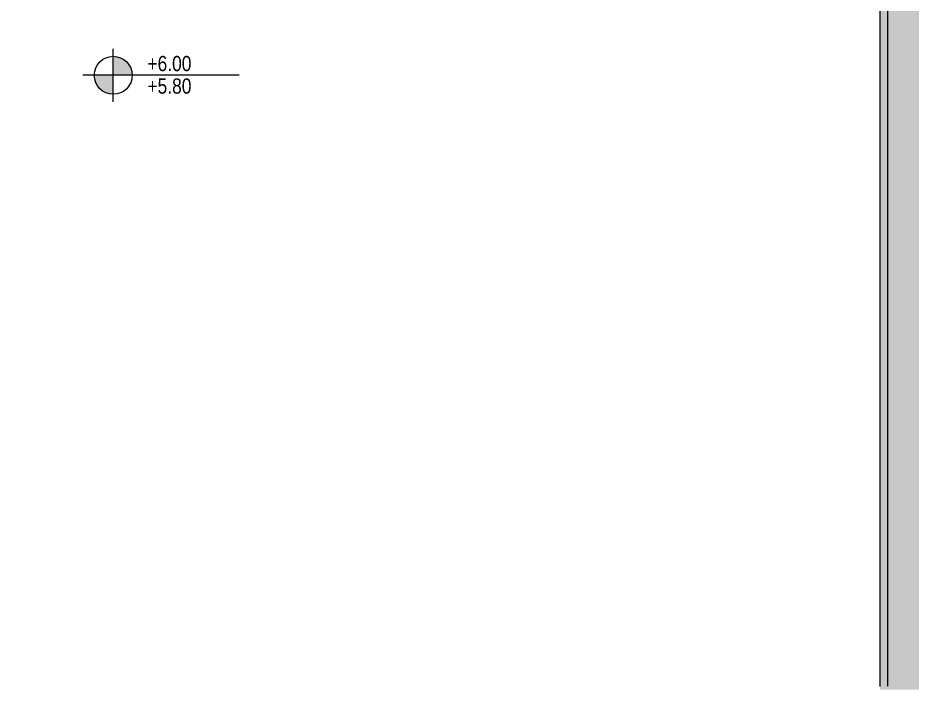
# Model space of a CAD drawing. Extents: x -1457 to 23780, y -2071 to 4205.
# Drawn here: x 13520 to 14109, y 2866 to 3308 of the extents above; entities that cross this region are included whole.
import ezdxf
from ezdxf.enums import TextEntityAlignment as Align

# ---------------------------------------------------------------- set-up
doc = ezdxf.new("R2010")
doc.units = 0
doc.header["$MEASUREMENT"] = 0
doc.linetypes.add('HIDDEN', pattern=[0.375, 0.25, -0.125])
doc.layers.get('0').update_dxf_attribs({"color": 9, "lineweight": 9})
doc.layers.add('M-TEFRIS2-015', color=129, linetype='Continuous', lineweight=9)
doc.styles.add('Arial', font='arial.ttf', dxfattribs={"height": 2.5})
doc.styles.add('MuuM_TEXT-STANDART', font='ARIALN.TTF')

# ---------------------------------------------------------------- blocks, each defined once
blk = doc.blocks.new('0_elevationtarget-p')
h = blk.add_hatch(color=256)
h.paths.add_polyline_path([(2.5, 0, 0.414214), (0, 2.5), (0, 0)])
h.paths.add_polyline_path([(0, 0), (-2.5, 0, 0.414214), (0, -2.5)])
blk.add_line((0, -3.5), (0, 3.5))
blk.add_lwpolyline([(16.6, 0), (-4, 0)])
blk.add_circle((0, 0), 2.5)
at = {"style": 'Arial'}
blk.add_attdef('BITMISKOT', text='', height=2, dxfattribs=at).set_placement((4.5, 0), align=Align.BOTTOM_LEFT)
blk.add_attdef('KABAKOT', text='', height=2, dxfattribs=at).set_placement((4.5, -0.59), align=Align.TOP_LEFT)

msp = doc.modelspace()

# ---------------------------------------------------------------- hatches: boundary and pattern name
at = {"layer": 'M-TEFRIS2-015', "linetype": 'HIDDEN', "lineweight": 0}
h = msp.add_hatch(color=256, dxfattribs=at)
h.dxf.hatch_style = 1
h.paths.add_polyline_path([(13077.5, 2865), (13010.5, 2865), (13010.5, 3927), (14154.5, 3927), (14154.5, 2865), (14087.5, 2865), (14087.5, 3860), (13077.5, 3860)])

# ---------------------------------------------------------------- linework, layer by layer
for points in [[(13072.5, 2867), (13072.5, 3270), (13072.5, 3865), (14092.5, 3865), (14092.5, 2867)], [(13077.5, 2867), (13077.5, 3860), (14087.5, 3860), (14087.5, 2867)]]:
    msp.add_lwpolyline(points, dxfattribs=at)

# ---------------------------------------------------------------- block references
ref = msp.add_blockref('0_elevationtarget-p', (13582.5, 3269.69), dxfattribs=dict(at, xscale=5, yscale=5, zscale=0.5))
ref.add_attrib('BITMISKOT', '+6.00', dxfattribs={"layer": '0', "height": 10, "style": 'MuuM_TEXT-STANDART'}).set_placement((13605, 3269.42), align=Align.BOTTOM_LEFT)
ref.add_attrib('KABAKOT', '+5.80', dxfattribs={"layer": '0', "height": 10, "style": 'MuuM_TEXT-STANDART'}).set_placement((13605, 3254.59), align=Align.BOTTOM_LEFT)

doc.saveas('drawing.dxf')
